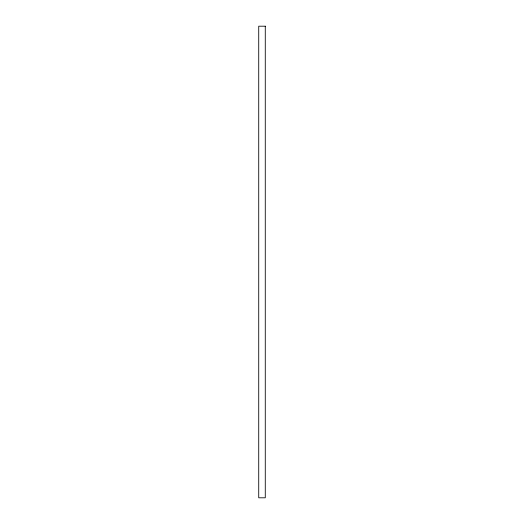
<?xml version="1.0" encoding="UTF-8"?>
<svg xmlns="http://www.w3.org/2000/svg" width="524" height="524" viewBox="0 0 524 524"><rect width="100%" height="100%" fill="white"/><g stroke="black" fill="none" stroke-linecap="round" stroke-linejoin="round"><path stroke-width="0.79" d="M265.275 26.2L258.725 26.2L258.725 497.8L265.275 497.8L265.275 26.2"/></g></svg>
